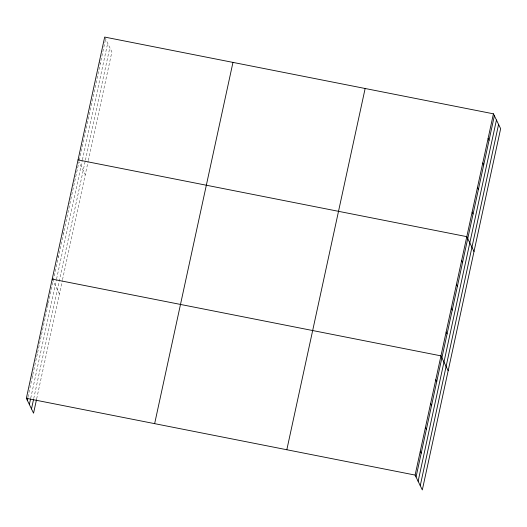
<?xml version="1.0" encoding="UTF-8"?>
<svg xmlns="http://www.w3.org/2000/svg" width="527" height="527" viewBox="0 0 527 527"><rect width="100%" height="100%" fill="white"/><g stroke="black" fill="none" stroke-linecap="round" stroke-linejoin="round"><path stroke-width="0.4" stroke-dasharray="2.63 1.98" d="M27.977 397.068L37.45 353.36M37.628 352.563L78.984 161.822L85.255 174.747M79.327 160.241L84.136 138.048M84.307 137.257L105.617 38.998M30.737 398.155L56.409 279.738M56.587 278.941L82.258 160.544M82.429 159.747L107.686 43.26M33.728 398.577L85.249 160.972M85.42 160.182L109.82 47.654M36.659 398.867L62.338 280.45M62.509 279.653L88.18 161.275M88.352 160.485L111.889 51.923L104.682 37.068M99.353 61.639L100.288 63.563M62.535 231.425L63.471 233.349M57.371 255.266L58.306 257.196M52.199 279.112L59.406 293.961M47.028 302.953L47.964 304.876M31.521 374.48L32.457 376.41"/><path stroke-width="0.79" d="M36.488 399.664L33.563 413.175L26.35 398.32L104.682 37.068L493.437 113.825L500.65 128.68L422.318 489.932L415.111 475.077L493.437 113.825M27.285 400.25L27.806 397.865M29.354 404.512L30.559 398.952M31.488 408.906L33.557 399.374M154.642 423.655L232.967 62.403M286.82 449.748L365.145 88.496M416.047 477.007L494.372 115.756M418.115 481.27L496.447 120.018M420.25 485.663L498.582 124.412M78.049 159.898L466.81 236.656L474.017 251.504M52.199 279.112L440.961 355.863L448.167 370.718M26.35 398.32L415.111 475.077M488.114 138.39L489.049 140.32M482.785 162.955L483.72 164.885M477.462 187.52L478.397 189.45M472.133 212.091L473.068 214.015M461.639 260.496L462.574 262.42M456.468 284.336L457.403 286.266M451.296 308.183L452.232 310.107M446.132 332.023L447.067 333.953M435.789 379.71L436.725 381.634M430.618 403.55L431.554 405.48M425.447 427.397L426.383 429.321M420.282 451.237L421.218 453.161"/></g></svg>
